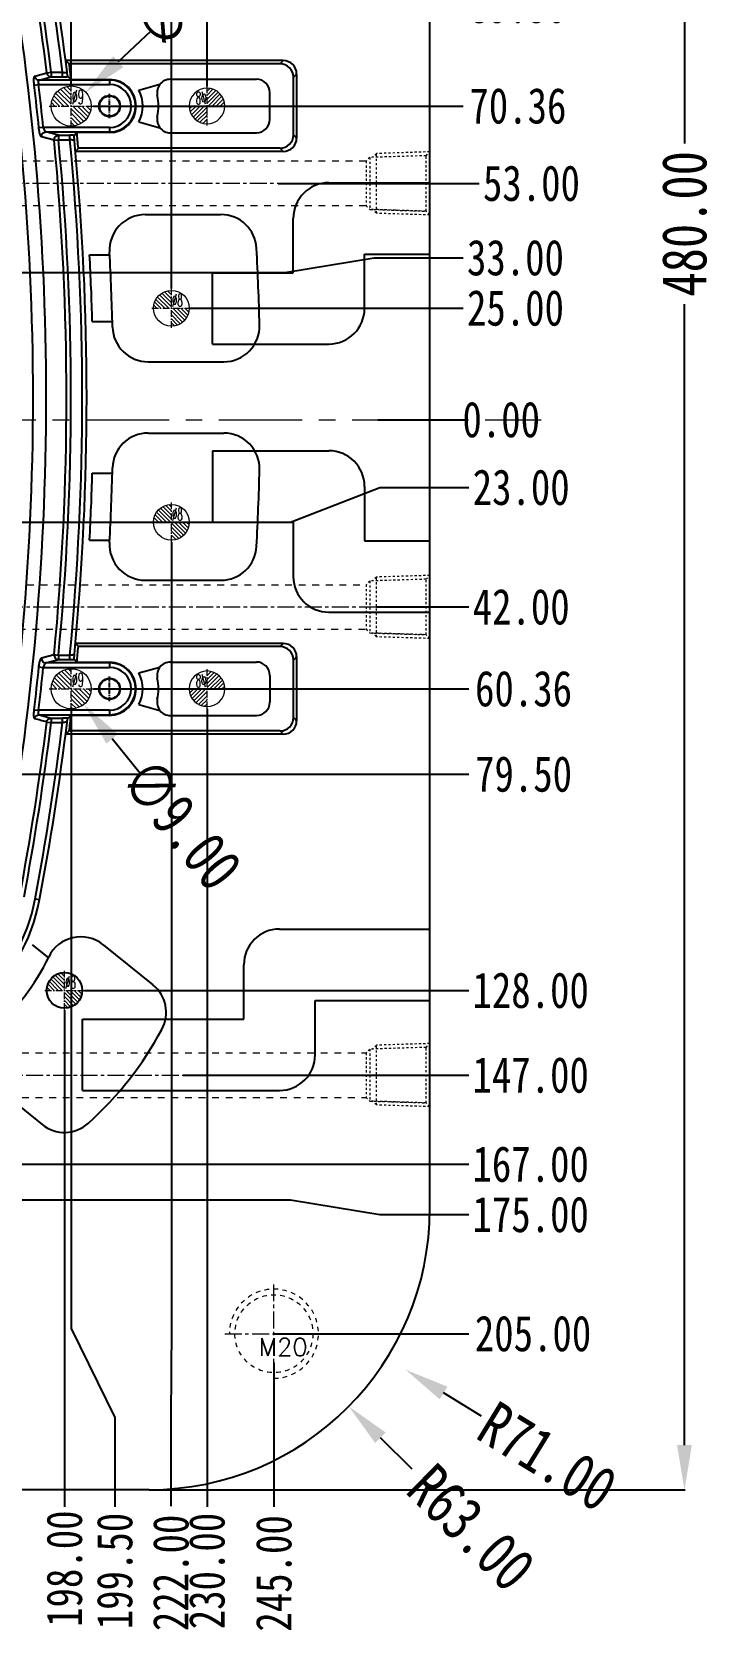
# Model space of a CAD drawing. Header units: millimetres. Extents: x 1147 to 12155, y -6137 to -4403.
# Drawn here: x 3067.4 to 3220.3, y -5539.2 to -5176.9 of the extents above; entities that cross this region are included whole.
import ezdxf
from ezdxf.enums import TextEntityAlignment as Align

# ---------------------------------------------------------------- set-up
doc = ezdxf.new("R2010")
doc.units = ezdxf.units.MM
doc.header["$LTSCALE"] = 16.335
doc.header["$PDMODE"] = 3
doc.header["$PDSIZE"] = 0.3125
doc.linetypes.add('CENTER', pattern=[0.6, 0.375, -0.075, 0.075, -0.075])
doc.linetypes.add('HIDDEN', pattern=[0.2, 0.1, -0.1])
doc.layers.get('0').update_dxf_attribs({"linetype": 'CONTINUOUS'})
doc.layers.get('Defpoints').update_dxf_attribs({"linetype": 'CONTINUOUS'})
for name, color, linetype, lineweight in [('center', 1, 'CENTER', 9), ('cool', 153, 'HIDDEN', 9), ('epin', 13, 'CONTINUOUS', 9), ('screw', 33, 'CONTINUOUS', 13)]:
    doc.layers.add(name, color=color, linetype=linetype, lineweight=lineweight)
doc.styles.get("Standard").update_dxf_attribs({"font": 'txt', "width": 0.8})
doc.styles.add('TXT', font='txt.shx', dxfattribs={"bigfont": 'gbcbig.shx'})
doc.styles.add('TXT05', font='txt.shx', dxfattribs={"width": 0.5, "bigfont": 'gbcbig.shx'})
doc.dimstyles.get("Standard").update_dxf_attribs({"dimtxt": 0.15625, "dimasz": 0.1875, "dimexe": 0.125, "dimexo": 0.0625, "dimtad": 0, "dimtih": 1, "dimtoh": 1, "dimdsep": 46, "dimtxsty": 'Standard', "dimcen": 0.09, "dimadec": 0, "dimazin": 0, "dimtp": 0.01, "dimtm": 0.01, "dimtfac": 1, "dimtofl": 0, "dimtmove": 0, "dimatfit": 3, "dimfxl": 0, "dimtolj": 1, "dimarcsym": 0})
doc.dimstyles.new('STANDARD$0', dxfattribs={"dimscale": 2, "dimtxt": 3, "dimasz": 3, "dimexe": 1.25, "dimexo": 0.625, "dimgap": 0.5, "dimtad": 0, "dimdsep": 46, "dimlunit": 6, "dimtxsty": 'Standard', "dimblk": 'CLOSEDBLANK', "dimcen": 0, "dimclrt": 2, "dimazin": 2, "dimtfac": 2, "dimtmove": 1, "dimatfit": 3, "dimfxl": 0, "dimtolj": 1, "dimtzin": 0, "dimarcsym": 0})

# ---------------------------------------------------------------- blocks, each defined once
blk = doc.blocks.new('cool_jt_f12')
at = {"layer": 'cool', "ltscale": 0.3}
for p, q in [((0, 7.0785), (0.856, 6.2225)), ((0, 7.0785), (12, 6.7035)), ((0.856, 6.2225), (0.856, -6.2225)), ((13.5, 5.827375), (0.856, 6.2225)), ((0.856, 6.2225), (13.5, 5.827375)), ((12, 6.7035), (12.856, 5.8475)), ((12, 6.7035), (12, -6.7035)), ((14.327375, 5), (13.5, 5.827375)), ((13.5, -5.827375), (13.5, 5.827375)), ((14.327375, -5), (14.327375, 5)), ((0.856, -6.2225), (0, -7.0785)), ((0, -7.0785), (12, -6.7035)), ((0.856, -6.2225), (13.5, -5.827375)), ((12, -6.7035), (12.856, -5.8475)), ((13.5, -5.827375), (14.327375, -5))]:
    blk.add_line(p, q, dxfattribs=at)
blk = doc.blocks.new('screw_m20_g')
at = {"layer": 'screw', "color": 1, "linetype": 'CENTER', "ltscale": 0.621977}
for p, q in [((0, -11), (0, 11)), ((-11, 0), (11, 0))]:
    blk.add_line(p, q, dxfattribs=at)
at = {"layer": 'screw', "linetype": 'HIDDEN', "ltscale": 0.621977}
blk.add_circle((0, 0), 8.75, dxfattribs=at)
at = {"layer": 'screw', "color": 92, "linetype": 'HIDDEN', "ltscale": 0.621977}
blk.add_arc((0, 0), 10, 270, 180, dxfattribs=at)
at = {"layer": 'screw', "color": 6, "style": 'TXT'}
blk.add_text('M20', height=4, dxfattribs=at).set_placement((-3.4, -5))
blk = doc.blocks.new('*D675')
at = {"color": 4, "lineweight": -2}
for p, q in [((3093.69, -5023.77), (3213.9, -5023.77)), ((3213.78, -5033.77), (3213.78, -5201.84)), ((3213.78, -5493.77), (3213.78, -5237.84)), ((3093.69, -5503.77), (3213.9, -5503.77))]:
    blk.add_line(p, q, dxfattribs=at)
at = {"color": 4}
for points in [[(3212.11, -5033.77), (3215.44, -5033.77), (3213.78, -5023.77)], [(3212.11, -5493.77), (3215.44, -5493.77), (3213.78, -5503.77)]]:
    blk.add_solid(points, dxfattribs=at)
at = {"layer": 'Defpoints', "color": 0}
for p in [(3093.63, -5023.77), (3093.63, -5503.77), (3213.78, -5503.77)]:
    blk.add_point(p, dxfattribs=at)
at = {"color": 6, "insert": (3213.78, -5219.84), "char_height": 10, "attachment_point": 5, "rotation": 90}
blk.add_mtext('\\A1;480.00', dxfattribs=at)
blk = doc.blocks.new('*D725')
at = {"color": 4, "lineweight": -2}
blk.add_line((3144.96, -5263.77), (3164.65, -5263.77), dxfattribs=at)
at = {"layer": 'Defpoints', "color": 0}
for p in [(2876.63, -5263.77), (3144.89, -5263.77), (3164.65, -5263.77)]:
    blk.add_point(p, dxfattribs=at)
at = {"color": 6, "insert": (3172.65, -5263.77), "char_height": 8, "attachment_point": 5}
blk.add_mtext('\\A1;0.00', dxfattribs=at)
blk = doc.blocks.new('*D726')
at = {"color": 4, "lineweight": -2}
for p, q in [((3125.39, -5286.77), (3145.39, -5278.96)), ((3145.39, -5278.96), (3165.39, -5278.96)), ((2956.99, -5286.77), (3125.39, -5286.77))]:
    blk.add_line(p, q, dxfattribs=at)
at = {"layer": 'Defpoints', "color": 0}
for p in [(2876.63, -5263.77), (3165.39, -5278.96), (2956.93, -5286.77)]:
    blk.add_point(p, dxfattribs=at)
at = {"color": 6, "insert": (3177.13, -5278.96), "char_height": 8, "attachment_point": 5}
blk.add_mtext('\\A1;23.00', dxfattribs=at)
blk = doc.blocks.new('*D727')
at = {"color": 4, "lineweight": -2}
blk.add_line((3144.69, -5305.77), (3165.39, -5305.77), dxfattribs=at)
at = {"layer": 'Defpoints', "color": 0}
for p in [(2876.63, -5263.77), (3144.63, -5305.77), (3165.39, -5305.77)]:
    blk.add_point(p, dxfattribs=at)
at = {"color": 6, "insert": (3177.13, -5305.77), "char_height": 8, "attachment_point": 5}
blk.add_mtext('\\A1;42.00', dxfattribs=at)
blk = doc.blocks.new('*D728')
at = {"color": 4, "lineweight": -2}
blk.add_line((3081.14, -5324.13), (3165.39, -5324.13), dxfattribs=at)
at = {"layer": 'Defpoints', "color": 0}
for p in [(2876.63, -5263.77), (3081.08, -5324.13), (3165.39, -5324.13)]:
    blk.add_point(p, dxfattribs=at)
at = {"color": 6, "insert": (3177.66, -5324.13), "char_height": 8, "attachment_point": 5}
blk.add_mtext('\\A1;60.36', dxfattribs=at)
blk = doc.blocks.new('*D729')
at = {"color": 4, "lineweight": -2}
blk.add_line((2956.99, -5343.27), (3165.39, -5343.27), dxfattribs=at)
at = {"layer": 'Defpoints', "color": 0}
for p in [(2876.63, -5263.77), (2956.93, -5343.27), (3165.39, -5343.27)]:
    blk.add_point(p, dxfattribs=at)
at = {"color": 6, "insert": (3177.66, -5343.27), "char_height": 8, "attachment_point": 5}
blk.add_mtext('\\A1;79.50', dxfattribs=at)
blk = doc.blocks.new('*D730')
at = {"color": 4, "lineweight": -2}
blk.add_line((3079.09, -5391.77), (3165.39, -5391.77), dxfattribs=at)
at = {"layer": 'Defpoints', "color": 0}
for p in [(2876.63, -5263.77), (3079.03, -5391.77), (3165.39, -5391.77)]:
    blk.add_point(p, dxfattribs=at)
at = {"color": 6, "insert": (3179.26, -5391.77), "char_height": 8, "attachment_point": 5}
blk.add_mtext('\\A1;128.00', dxfattribs=at)
blk = doc.blocks.new('*D731')
at = {"color": 4, "lineweight": -2}
blk.add_line((3101.27, -5410.77), (3165.39, -5410.77), dxfattribs=at)
at = {"layer": 'Defpoints', "color": 0}
for p in [(2876.63, -5263.77), (3101.21, -5410.77), (3165.39, -5410.77)]:
    blk.add_point(p, dxfattribs=at)
at = {"color": 6, "insert": (3179.26, -5410.77), "char_height": 8, "attachment_point": 5}
blk.add_mtext('\\A1;147.00', dxfattribs=at)
blk = doc.blocks.new('*D732')
at = {"color": 4, "lineweight": -2}
blk.add_line((2882.26, -5430.77), (3165.39, -5430.77), dxfattribs=at)
at = {"layer": 'Defpoints', "color": 0}
for p in [(2876.63, -5263.77), (2882.19, -5430.77), (3165.39, -5430.77)]:
    blk.add_point(p, dxfattribs=at)
at = {"color": 6, "insert": (3179.26, -5430.77), "char_height": 8, "attachment_point": 5}
blk.add_mtext('\\A1;167.00', dxfattribs=at)
blk = doc.blocks.new('*D733')
at = {"color": 4, "lineweight": -2}
for p, q in [((3032.19, -5438.77), (3125.39, -5438.77)), ((3125.39, -5438.77), (3145.39, -5442.06)), ((3145.39, -5442.06), (3165.39, -5442.06))]:
    blk.add_line(p, q, dxfattribs=at)
at = {"layer": 'Defpoints', "color": 0}
for p in [(2876.63, -5263.77), (3032.13, -5438.77), (3165.39, -5442.06)]:
    blk.add_point(p, dxfattribs=at)
at = {"color": 6, "insert": (3179.26, -5442.06), "char_height": 8, "attachment_point": 5}
blk.add_mtext('\\A1;175.00', dxfattribs=at)
blk = doc.blocks.new('*D734')
at = {"color": 4, "lineweight": -2}
blk.add_line((3121.69, -5468.77), (3165.39, -5468.77), dxfattribs=at)
at = {"layer": 'Defpoints', "color": 0}
for p in [(2876.63, -5263.77), (3121.63, -5468.77), (3165.39, -5468.77)]:
    blk.add_point(p, dxfattribs=at)
at = {"color": 6, "insert": (3179.79, -5468.77), "char_height": 8, "attachment_point": 5}
blk.add_mtext('\\A1;205.00', dxfattribs=at)
blk = doc.blocks.new('*D735')
at = {"color": 4, "lineweight": -2}
for p, q in [((3102.59, -5238.77), (3124.12, -5238.77)), ((3124.12, -5238.77), (3144.12, -5238.74)), ((3144.12, -5238.74), (3164.12, -5238.74))]:
    blk.add_line(p, q, dxfattribs=at)
at = {"layer": 'Defpoints', "color": 0}
for p in [(3102.53, -5238.77), (3164.12, -5238.74), (2876.63, -5263.77)]:
    blk.add_point(p, dxfattribs=at)
at = {"color": 6, "insert": (3175.85, -5238.74), "char_height": 8, "attachment_point": 5}
blk.add_mtext('\\A1;25.00', dxfattribs=at)
blk = doc.blocks.new('*D736')
at = {"color": 4, "lineweight": -2}
for p, q in [((3124.12, -5230.77), (3144.12, -5227.46)), ((3144.12, -5227.46), (3164.12, -5227.46)), ((2956.99, -5230.77), (3124.12, -5230.77))]:
    blk.add_line(p, q, dxfattribs=at)
at = {"layer": 'Defpoints', "color": 0}
for p in [(3164.12, -5227.46), (2956.93, -5230.77), (2876.63, -5263.77)]:
    blk.add_point(p, dxfattribs=at)
at = {"color": 6, "insert": (3175.85, -5227.46), "char_height": 8, "attachment_point": 5}
blk.add_mtext('\\A1;33.00', dxfattribs=at)
blk = doc.blocks.new('*D737')
at = {"color": 4, "lineweight": -2}
blk.add_line((3081.14, -5193.41), (3164.12, -5193.41), dxfattribs=at)
at = {"layer": 'Defpoints', "color": 0}
for p in [(3081.08, -5193.41), (3164.12, -5193.41), (2876.63, -5263.77)]:
    blk.add_point(p, dxfattribs=at)
at = {"color": 6, "insert": (3176.39, -5193.41), "char_height": 8, "attachment_point": 5}
blk.add_mtext('\\A1;70.36', dxfattribs=at)
blk = doc.blocks.new('*D738')
at = {"color": 4, "lineweight": -2}
blk.add_line((3122.57, -5210.77), (3167.71, -5210.77), dxfattribs=at)
at = {"layer": 'Defpoints', "color": 0}
for p in [(3122.51, -5210.77), (3167.71, -5210.77), (2876.63, -5263.77)]:
    blk.add_point(p, dxfattribs=at)
at = {"color": 6, "insert": (3179.44, -5210.77), "char_height": 8, "attachment_point": 5}
blk.add_mtext('\\A1;53.00', dxfattribs=at)
blk = doc.blocks.new('*D739')
at = {"color": 4, "lineweight": -2}
for p, q in [((3124.12, -5174.27), (3144.12, -5170.84)), ((3144.12, -5170.84), (3164.12, -5170.84)), ((2956.99, -5174.27), (3124.12, -5174.27))]:
    blk.add_line(p, q, dxfattribs=at)
at = {"layer": 'Defpoints', "color": 0}
for p in [(3164.12, -5170.84), (2956.93, -5174.27), (2876.63, -5263.77)]:
    blk.add_point(p, dxfattribs=at)
at = {"color": 6, "insert": (3176.39, -5170.84), "char_height": 8, "attachment_point": 5}
blk.add_mtext('\\A1;89.50', dxfattribs=at)
blk = doc.blocks.new('*D740')
at = {"color": 4, "lineweight": -2}
blk.add_line((3089.1, -5158.77), (3164.12, -5158.77), dxfattribs=at)
at = {"layer": 'Defpoints', "color": 0}
for p in [(3089.03, -5158.77), (3164.12, -5158.77), (2876.63, -5263.77)]:
    blk.add_point(p, dxfattribs=at)
at = {"color": 6, "insert": (3177.45, -5158.77), "char_height": 8, "attachment_point": 5}
blk.add_mtext('\\A1;105.00', dxfattribs=at)
blk = doc.blocks.new('*D741')
at = {"color": 4, "lineweight": -2}
blk.add_line((3078.89, -5123.77), (3164.12, -5123.77), dxfattribs=at)
at = {"layer": 'Defpoints', "color": 0}
for p in [(3078.83, -5123.77), (3164.12, -5123.77), (2876.63, -5263.77)]:
    blk.add_point(p, dxfattribs=at)
at = {"color": 6, "insert": (3177.45, -5123.77), "char_height": 8, "attachment_point": 5}
blk.add_mtext('\\A1;140.00', dxfattribs=at)
blk = doc.blocks.new('*D742')
at = {"color": 4, "lineweight": -2}
blk.add_line((3096.7, -5102.77), (3164.12, -5102.77), dxfattribs=at)
at = {"layer": 'Defpoints', "color": 0}
for p in [(3096.64, -5102.77), (3164.12, -5102.77), (2876.63, -5263.77)]:
    blk.add_point(p, dxfattribs=at)
at = {"color": 6, "insert": (3176.92, -5102.77), "char_height": 8, "attachment_point": 5}
blk.add_mtext('\\A1;161.00', dxfattribs=at)
blk = doc.blocks.new('*D743')
at = {"color": 4, "lineweight": -2}
blk.add_line((2891.09, -5078.77), (3164.12, -5078.77), dxfattribs=at)
at = {"layer": 'Defpoints', "color": 0}
for p in [(2891.03, -5078.77), (3164.12, -5078.77), (2876.63, -5263.77)]:
    blk.add_point(p, dxfattribs=at)
at = {"color": 6, "insert": (3177.99, -5078.77), "char_height": 8, "attachment_point": 5}
blk.add_mtext('\\A1;185.00', dxfattribs=at)
blk = doc.blocks.new('*D744')
at = {"color": 4, "lineweight": -2}
for p, q in [((2953.09, -5083.77), (3124.12, -5083.77)), ((3124.12, -5083.77), (3144.12, -5090.06)), ((3144.12, -5090.06), (3164.12, -5090.06))]:
    blk.add_line(p, q, dxfattribs=at)
at = {"layer": 'Defpoints', "color": 0}
for p in [(2953.03, -5083.77), (3164.12, -5090.06), (2876.63, -5263.77)]:
    blk.add_point(p, dxfattribs=at)
at = {"color": 6, "insert": (3177.45, -5090.06), "char_height": 8, "attachment_point": 5}
blk.add_mtext('\\A1;180.00', dxfattribs=at)
blk = doc.blocks.new('*D745')
at = {"color": 4, "lineweight": -2}
blk.add_line((3132.69, -5058.77), (3164.12, -5058.77), dxfattribs=at)
at = {"layer": 'Defpoints', "color": 0}
for p in [(3132.63, -5058.77), (3164.12, -5058.77), (2876.63, -5263.77)]:
    blk.add_point(p, dxfattribs=at)
at = {"color": 6, "insert": (3178.52, -5058.77), "char_height": 8, "attachment_point": 5}
blk.add_mtext('\\A1;205.00', dxfattribs=at)
blk = doc.blocks.new('*D751')
at = {"color": 4, "lineweight": -2}
blk.add_line((3074.63, -5396.23), (3074.63, -5507.6), dxfattribs=at)
at = {"layer": 'Defpoints', "color": 0}
for p in [(2876.63, -5263.77), (3074.63, -5396.17), (3074.63, -5507.6)]:
    blk.add_point(p, dxfattribs=at)
at = {"color": 6, "insert": (3074.63, -5521.47), "char_height": 8, "attachment_point": 5, "rotation": 90}
blk.add_mtext('\\A1;198.00', dxfattribs=at)
blk = doc.blocks.new('*D752')
at = {"color": 4, "lineweight": -2}
for p, q in [((3076.13, -5328.21), (3076.13, -5467.6)), ((3076.13, -5467.6), (3085.92, -5487.6)), ((3085.92, -5487.6), (3085.92, -5507.6))]:
    blk.add_line(p, q, dxfattribs=at)
at = {"layer": 'Defpoints', "color": 0}
for p in [(2876.63, -5263.77), (3076.13, -5328.15), (3085.92, -5507.6)]:
    blk.add_point(p, dxfattribs=at)
at = {"color": 6, "insert": (3085.92, -5522), "char_height": 8, "attachment_point": 5, "rotation": 90}
blk.add_mtext('\\A1;199.50', dxfattribs=at)
blk = doc.blocks.new('*D753')
at = {"color": 4, "lineweight": -2}
blk.add_line((3106.63, -5328.59), (3106.63, -5507.6), dxfattribs=at)
at = {"layer": 'Defpoints', "color": 0}
for p in [(2876.63, -5263.77), (3106.63, -5328.53), (3106.63, -5507.6)]:
    blk.add_point(p, dxfattribs=at)
at = {"color": 6, "insert": (3106.63, -5522), "char_height": 8, "attachment_point": 5, "rotation": 90}
blk.add_mtext('\\A1;230.00', dxfattribs=at)
blk = doc.blocks.new('*D754')
at = {"color": 4, "lineweight": -2}
blk.add_line((3121.63, -5475.26), (3121.63, -5507.6), dxfattribs=at)
at = {"layer": 'Defpoints', "color": 0}
for p in [(2876.63, -5263.77), (3121.63, -5475.2), (3121.63, -5507.6)]:
    blk.add_point(p, dxfattribs=at)
at = {"color": 6, "insert": (3121.63, -5522.54), "char_height": 8, "attachment_point": 5, "rotation": 90}
blk.add_mtext('\\A1;245.00', dxfattribs=at)
blk = doc.blocks.new('*D760')
at = {"color": 4, "lineweight": -2}
blk.add_line((3074.43, -5119.31), (3074.43, -5020.27), dxfattribs=at)
at = {"layer": 'Defpoints', "color": 0}
for p in [(3074.43, -5020.27), (3074.43, -5119.37), (2876.63, -5263.77)]:
    blk.add_point(p, dxfattribs=at)
at = {"color": 6, "insert": (3074.43, -5005.87), "char_height": 8, "attachment_point": 5, "rotation": 90}
blk.add_mtext('\\A1;197.80', dxfattribs=at)
blk = doc.blocks.new('*D761')
at = {"color": 4, "lineweight": -2}
for p, q in [((3085.72, -5040.27), (3085.72, -5020.27)), ((3076.13, -5060.27), (3085.72, -5040.27)), ((3076.13, -5188.4), (3076.13, -5060.27))]:
    blk.add_line(p, q, dxfattribs=at)
at = {"layer": 'Defpoints', "color": 0}
for p in [(3085.72, -5020.27), (3076.13, -5188.46), (2876.63, -5263.77)]:
    blk.add_point(p, dxfattribs=at)
at = {"color": 6, "insert": (3085.72, -5005.87), "char_height": 8, "attachment_point": 5, "rotation": 90}
blk.add_mtext('\\A1;199.50', dxfattribs=at)
blk = doc.blocks.new('*D762')
at = {"color": 4, "lineweight": -2}
for p, q in [((3097.94, -5040.27), (3097.94, -5020.27)), ((3084.63, -5060.27), (3097.94, -5040.27)), ((3084.63, -5154.31), (3084.63, -5060.27))]:
    blk.add_line(p, q, dxfattribs=at)
at = {"layer": 'Defpoints', "color": 0}
for p in [(3097.94, -5020.27), (3084.63, -5154.37), (2876.63, -5263.77)]:
    blk.add_point(p, dxfattribs=at)
at = {"color": 6, "insert": (3097.94, -5005.87), "char_height": 8, "attachment_point": 5, "rotation": 90}
blk.add_mtext('\\A1;208.00', dxfattribs=at)
blk = doc.blocks.new('*D763')
at = {"color": 4, "lineweight": -2}
for p, q in [((3108.39, -5040.27), (3108.39, -5020.27)), ((3098.63, -5060.27), (3108.39, -5040.27)), ((3098.63, -5234.31), (3098.63, -5060.27))]:
    blk.add_line(p, q, dxfattribs=at)
at = {"layer": 'Defpoints', "color": 0}
for p in [(3108.39, -5020.27), (3098.63, -5234.37), (2876.63, -5263.77)]:
    blk.add_point(p, dxfattribs=at)
at = {"color": 6, "insert": (3108.39, -5005.33), "char_height": 8, "attachment_point": 5, "rotation": 90}
blk.add_mtext('\\A1;222.00', dxfattribs=at)
blk = doc.blocks.new('*D764')
at = {"color": 4, "lineweight": -2}
for p, q in [((3119.57, -5040.27), (3119.57, -5020.27)), ((3106.63, -5060.27), (3119.57, -5040.27)), ((3106.63, -5188.95), (3106.63, -5060.27))]:
    blk.add_line(p, q, dxfattribs=at)
at = {"layer": 'Defpoints', "color": 0}
for p in [(3119.57, -5020.27), (3106.63, -5189.01), (2876.63, -5263.77)]:
    blk.add_point(p, dxfattribs=at)
at = {"color": 6, "insert": (3119.57, -5005.87), "char_height": 8, "attachment_point": 5, "rotation": 90}
blk.add_mtext('\\A1;230.00', dxfattribs=at)
blk = doc.blocks.new('*D765')
at = {"color": 4, "lineweight": -2}
for p, q in [((3130.86, -5040.27), (3130.86, -5020.27)), ((3121.63, -5045.4), (3130.86, -5040.27)), ((3121.63, -5065.34), (3121.63, -5045.4))]:
    blk.add_line(p, q, dxfattribs=at)
at = {"layer": 'Defpoints', "color": 0}
for p in [(3130.86, -5020.27), (3121.63, -5065.4), (2876.63, -5263.77)]:
    blk.add_point(p, dxfattribs=at)
at = {"color": 6, "insert": (3130.86, -5005.33), "char_height": 8, "attachment_point": 5, "rotation": 90}
blk.add_mtext('\\A1;245.00', dxfattribs=at)
blk = doc.blocks.new('*D766')
at = {"color": 4, "lineweight": -2}
for p, q in [((3098.63, -5291.23), (3098.63, -5467.48)), ((3098.63, -5467.48), (3098.53, -5487.48)), ((3098.53, -5487.48), (3098.53, -5507.48))]:
    blk.add_line(p, q, dxfattribs=at)
at = {"layer": 'Defpoints', "color": 0}
for p in [(2876.63, -5263.77), (3098.63, -5291.17), (3098.53, -5507.48)]:
    blk.add_point(p, dxfattribs=at)
at = {"color": 6, "insert": (3098.53, -5522.42), "char_height": 8, "attachment_point": 5, "rotation": 90}
blk.add_mtext('\\A1;222.00', dxfattribs=at)
blk = doc.blocks.new('*D812')
at = {"color": 4, "lineweight": -2}
blk.add_line((3091.64, -5343.09), (3085.31, -5335.35), dxfattribs=at)
at = {"color": 4}
blk.add_solid([(3086.6, -5334.3), (3084.02, -5336.41), (3078.98, -5327.61)], dxfattribs=at)
at = {"layer": 'Defpoints', "color": 0}
for p in [(3073.28, -5320.65), (3078.98, -5327.61)]:
    blk.add_point(p, dxfattribs=at)
at = {"color": 6, "insert": (3100.93, -5354.45), "char_height": 10, "attachment_point": 5, "rotation": 309.283}
blk.add_mtext('\\A1;∅9.00', dxfattribs=at)
blk = doc.blocks.new('*D813')
at = {"color": 4, "lineweight": -2}
blk.add_line((3093.98, -5176.63), (3086.69, -5183.48), dxfattribs=at)
at = {"color": 4}
blk.add_solid([(3085.55, -5182.27), (3087.83, -5184.69), (3079.41, -5190.33)], dxfattribs=at)
at = {"layer": 'Defpoints', "color": 0}
for p in [(3079.41, -5190.33), (3072.85, -5196.5)]:
    blk.add_point(p, dxfattribs=at)
at = {"color": 6, "insert": (3104.66, -5166.58), "char_height": 10, "attachment_point": 5, "rotation": 43.2409}
blk.add_mtext('\\A1;∅9.00', dxfattribs=at)
blk = doc.blocks.new('*D815')
at = {"color": 4, "lineweight": -2}
blk.add_line((3152.64, -5499.14), (3145.53, -5492.11), dxfattribs=at)
at = {"color": 4}
blk.add_solid([(3146.7, -5490.92), (3144.36, -5493.29), (3138.42, -5485.07)], dxfattribs=at)
at = {"layer": 'Defpoints', "color": 0}
for p in [(3093.63, -5440.77), (3138.42, -5485.07)]:
    blk.add_point(p, dxfattribs=at)
at = {"color": 6, "insert": (3165.91, -5512.26), "char_height": 10, "attachment_point": 5, "rotation": 315.3146}
blk.add_mtext('\\A1;R63.00', dxfattribs=at)
blk = doc.blocks.new('*D816')
at = {"color": 4, "lineweight": -2}
blk.add_line((3168.24, -5487.29), (3159.71, -5482.07), dxfattribs=at)
at = {"color": 4}
blk.add_solid([(3160.58, -5480.65), (3158.84, -5483.49), (3151.18, -5476.85)], dxfattribs=at)
at = {"layer": 'Defpoints', "color": 0}
for p in [(3090.63, -5439.77), (3151.18, -5476.85)]:
    blk.add_point(p, dxfattribs=at)
at = {"color": 6, "insert": (3183.02, -5496.34), "char_height": 10, "attachment_point": 5, "rotation": 328.5204}
blk.add_mtext('\\A1;R71.00', dxfattribs=at)
blk = doc.blocks.new('epin_ejp_8')
at = {"layer": 'epin'}
h = blk.add_hatch(dxfattribs=at)
h.set_pattern_fill('_ANSI31', color=123, scale=0.2, angle=90, style=0)
h.set_pattern_definition([(135, (-2152.64246, 412.4307), (-0.4490128, -0.4490128), [])])
h.paths.add_polyline_path([(0, 4, 0.414214), (-4, 0), (0, 0)])
h.paths.add_polyline_path([(4, 0), (0, 0), (0, -4, 0.414214)])
at = {"layer": 'epin', "color": 1, "linetype": 'CENTER', "ltscale": 0.248791}
for p, q in [((0, -4.4), (0, 4.4)), ((-4.4, 0), (4.4, 0))]:
    blk.add_line(p, q, dxfattribs=at)
at = {"layer": 'epin'}
blk.add_circle((0, 0), 4, dxfattribs=at)
at = {"layer": 'epin', "color": 6, "style": 'TXT05', "width": 0.5}
blk.add_text('%%c8', height=2.8, dxfattribs=at).set_placement((1.33, 1.8), align=Align.MIDDLE)
blk = doc.blocks.new('epin_ejp_9')
at = {"layer": 'epin'}
h = blk.add_hatch(dxfattribs=at)
h.set_pattern_fill('_ANSI31', color=123, scale=0.225, angle=90, style=0)
h.set_pattern_definition([(135, (921.2436, 58.3575), (-0.5051394, -0.5051394), [])])
h.paths.add_polyline_path([(0, 4.5, 0.41421356), (-4.5, 0), (0, 0)])
h.paths.add_polyline_path([(4.5, 0), (0, 0), (0, -4.5, 0.41421356)])
at = {"layer": 'epin', "color": 1, "linetype": 'CENTER', "ltscale": 0.27989}
for p, q in [((0, -4.95), (0, 4.95)), ((-4.95, 0), (4.95, 0))]:
    blk.add_line(p, q, dxfattribs=at)
at = {"layer": 'epin'}
blk.add_circle((0, 0), 4.5, dxfattribs=at)
at = {"layer": 'epin', "color": 6, "style": 'TXT05', "width": 0.5}
blk.add_text('%%c9', height=3.15, dxfattribs=at).set_placement((1.4925, 2.025), align=Align.MIDDLE)
blk = doc.blocks.new('115')
at = {"layer": 'epin'}
for name, p in [('epin_ejp_9', (199.499, 70.358)), ('epin_ejp_8', (222, 25)), ('epin_ejp_8', (222, -23)), ('epin_ejp_9', (199.499, -60.358)), ('epin_ejp_8', (198, -128))]:
    blk.add_blockref(name, p, dxfattribs=at)
at = {"layer": 'epin', "xscale": -1}
for p in [(230, 70.358), (230, -60.358)]:
    blk.add_blockref('epin_ejp_8', p, dxfattribs=at)

msp = doc.modelspace()

# ---------------------------------------------------------------- linework, layer by layer
at = {"linetype": 'Continuous', "ltscale": 11.057049}
for p, q in [((3156.631, -5440.772), (3156.631, -5086.772)), ((3093.631, -5503.772), (2930.25, -5503.772))]:
    msp.add_line(p, q, dxfattribs=at)
at = {"color": 7, "linetype": 'Continuous'}
for p, q in [((3123.735, -5183.241), (3074.884, -5183.241)), ((3074.884, -5183.241), (3075.694, -5183.957)), ((3123.019, -5183.957), (3075.694, -5183.957)), ((3123.735, -5183.241), (3123.019, -5183.957)), ((3067.967, -5186.709), (3070.654, -5185.967)), ((3068.947, -5187.595), (3071.634, -5186.851)), ((3084.769, -5187.595), (3068.947, -5187.595)), ((3070.654, -5185.967), (3071.633, -5185.847)), ((3071.633, -5185.847), (3074.193, -5185.847)), ((3071.633, -5185.847), (3071.634, -5186.851)), ((3071.634, -5186.851), (3074.194, -5186.851)), ((3074.194, -5186.851), (3074.194, -5185.847)), ((3075.409, -5186.83), (3076.12, -5187.461)), ((3076.12, -5187.461), (3084.769, -5187.461)), ((3084.769, -5187.461), (3084.769, -5188.599)), ((3126.731, -5186.237), (3126.015, -5186.953)), ((3126.015, -5199.876), (3126.015, -5186.953)), ((3126.731, -5186.237), (3126.731, -5200.591)), ((3067.834, -5188.714), (3068.814, -5188.599)), ((3068.814, -5188.599), (3084.769, -5188.599)), ((3069.872, -5198.229), (3068.89, -5198.329)), ((3084.769, -5198.229), (3069.872, -5198.229)), ((3070.445, -5199.233), (3084.769, -5199.233)), ((3073.287, -5199.977), (3070.445, -5199.233)), ((3084.769, -5198.229), (3084.769, -5199.367)), ((3072.305, -5201.076), (3069.463, -5200.334)), ((3072.305, -5201.076), (3073.287, -5200.981)), ((3073.287, -5199.977), (3075.841, -5199.977)), ((3073.287, -5199.977), (3073.287, -5200.981)), ((3073.287, -5200.981), (3075.846, -5200.981)), ((3075.841, -5200.981), (3075.841, -5199.977)), ((3077.412, -5199.367), (3076.846, -5199.991)), ((3084.769, -5199.367), (3077.412, -5199.367)), ((3126.015, -5199.876), (3126.731, -5200.591)), ((3077.747, -5202.871), (3077.094, -5203.587)), ((3123.735, -5203.587), (3077.094, -5203.587)), ((3123.019, -5202.871), (3077.747, -5202.871)), ((3123.019, -5202.871), (3123.735, -5203.587)), ((3123.735, -5313.956), (3077.094, -5313.956)), ((3077.094, -5313.956), (3077.747, -5314.672)), ((3123.019, -5314.672), (3077.747, -5314.672)), ((3123.735, -5313.956), (3123.019, -5314.672)), ((3069.463, -5317.209), (3072.305, -5316.467)), ((3070.445, -5318.31), (3073.287, -5317.566)), ((3084.769, -5318.31), (3070.445, -5318.31)), ((3072.305, -5316.467), (3073.287, -5316.562)), ((3073.287, -5316.562), (3075.835, -5316.562)), ((3073.287, -5316.562), (3073.287, -5317.566)), ((3073.287, -5317.566), (3075.841, -5317.566)), ((3075.841, -5317.566), (3075.841, -5316.562)), ((3076.846, -5317.552), (3077.412, -5318.176)), ((3077.412, -5318.176), (3084.769, -5318.176)), ((3084.769, -5318.176), (3084.769, -5319.314)), ((3126.731, -5316.952), (3126.015, -5317.668)), ((3126.015, -5330.591), (3126.015, -5317.668)), ((3126.731, -5316.952), (3126.731, -5331.306)), ((3068.89, -5319.214), (3069.872, -5319.314)), ((3069.872, -5319.314), (3084.769, -5319.314)), ((3067.834, -5328.829), (3068.814, -5328.944)), ((3084.769, -5328.944), (3068.814, -5328.944)), ((3084.769, -5328.944), (3084.769, -5330.082)), ((3068.947, -5329.948), (3084.769, -5329.948)), ((3068.947, -5329.948), (3071.634, -5330.692)), ((3070.654, -5331.576), (3071.633, -5331.696)), ((3071.634, -5330.692), (3071.633, -5331.696)), ((3071.633, -5331.696), (3074.195, -5331.696)), ((3071.634, -5330.692), (3074.194, -5330.692)), ((3074.194, -5331.696), (3074.194, -5330.692)), ((3076.12, -5330.082), (3075.409, -5330.713)), ((3084.769, -5330.082), (3076.12, -5330.082)), ((3126.015, -5330.591), (3126.731, -5331.306)), ((3075.694, -5333.586), (3074.884, -5334.302)), ((3123.735, -5334.302), (3074.884, -5334.302)), ((3123.019, -5333.586), (3075.694, -5333.586)), ((3123.019, -5333.586), (3123.735, -5334.302)), ((3068.053, -5371.23), (3069.039, -5371.417))]:
    msp.add_line(p, q, dxfattribs=at)
for p, q in [((3098.396, -5187.414), (3117.722, -5187.414)), ((3091.322, -5189.863), (3096.057, -5188.535)), ((3120.722, -5196.414), (3120.722, -5190.414)), ((3091.322, -5196.965), (3096.057, -5198.293)), ((3098.396, -5199.414), (3117.722, -5199.414)), ((3133.987, -5210.607), (3156.631, -5210.607)), ((3092.735, -5217.772), (3109.759, -5217.772)), ((3125.987, -5230.803), (3125.987, -5218.607)), ((3080.271, -5226.772), (3084.777, -5226.772)), ((3141.987, -5238.803), (3141.987, -5226.607)), ((3141.987, -5226.607), (3156.631, -5226.607)), ((3107.869, -5230.803), (3125.987, -5230.803)), ((3107.869, -5246.803), (3107.869, -5230.803)), ((3080.877, -5241.772), (3085.379, -5241.772)), ((3107.869, -5246.803), (3133.987, -5246.803)), ((3093.409, -5250.772), (3110.414, -5250.772)), ((3093.409, -5266.772), (3110.414, -5266.772)), ((3107.869, -5270.74), (3133.987, -5270.74)), ((3107.869, -5270.74), (3107.869, -5286.74)), ((3080.877, -5275.772), (3085.379, -5275.772)), ((3141.987, -5278.74), (3141.987, -5290.937)), ((3107.869, -5286.74), (3125.987, -5286.74)), ((3125.987, -5286.74), (3125.987, -5298.937)), ((3080.271, -5290.772), (3084.777, -5290.772)), ((3141.987, -5290.937), (3156.631, -5290.937)), ((3092.735, -5299.772), (3109.759, -5299.772)), ((3133.987, -5306.937), (3156.631, -5306.937)), ((3098.396, -5318.129), (3117.722, -5318.129)), ((3091.322, -5320.578), (3096.057, -5319.25)), ((3120.722, -5321.129), (3120.722, -5327.129)), ((3091.322, -5327.68), (3096.057, -5329.008)), ((3098.396, -5330.129), (3117.722, -5330.129)), ((3122.891, -5378.01), (3156.631, -5378.01)), ((3067.406, -5381.537), (3071.015, -5384.445)), ((3083.322, -5381.52), (3094.463, -5390.498)), ((3114.891, -5398.206), (3114.891, -5386.01)), ((3130.891, -5406.206), (3130.891, -5394.01)), ((3130.891, -5394.01), (3156.631, -5394.01)), ((3078.656, -5398.206), (3114.891, -5398.206)), ((3078.656, -5414.206), (3078.656, -5398.206)), ((3058.548, -5412.927), (3069.622, -5421.851)), ((3078.656, -5414.206), (3122.891, -5414.206))]:
    msp.add_line(p, q)
at = {"color": 1, "linetype": 'CENTER', "ltscale": 0.155494}
for p, q in [((3084.769, -5196.164), (3084.769, -5190.664)), ((3082.019, -5193.414), (3087.519, -5193.414)), ((3084.769, -5326.879), (3084.769, -5321.379)), ((3082.019, -5324.129), (3087.519, -5324.129))]:
    msp.add_line(p, q, dxfattribs=at)
at = {"color": 7, "linetype": 'Continuous'}
for centre, radius in [((3084.769, -5193.414), 2.368), ((3084.769, -5193.414), 2.276), ((3084.769, -5324.129), 2.368), ((3084.769, -5324.129), 2.276), ((3074.631, -5391.772), 4)]:
    msp.add_circle(centre, radius, dxfattribs=at)
for centre, radius, start, end in [((2474.431, -5258.772), 593.158, 349.272711, 10.727289), ((2474.431, -5258.772), 596.119, 349.272711, 10.727289), ((2474.431, -5258.772), 600.652, 6.961913, 10.727289), ((2474.431, -5258.772), 601.639, 6.961913, 10.727289), ((2474.431, -5258.772), 604.18, 6.93249, 10.727289), ((2474.431, -5258.772), 605.185, 6.920119, 10.727289), ((2474.431, -5258.772), 605.9, 6.758966, 7.092828), ((3084.769, -5193.414), 5.953, 270, 90), ((3084.769, -5193.414), 5.819, 270, 90), ((2474.431, -5258.772), 597.524, 5.805659, 6.733165), ((2474.431, -5258.772), 598.511, 5.805659, 6.733165), ((3084.769, -5193.414), 4.815, 270, 90), ((3084.769, -5193.414), 7.453, 331.54598, 28.45402), ((3084.769, -5193.414), 10.953, 347.58365, 12.41635), ((2474.431, -5258.772), 600.652, 354.48793, 5.512069), ((2474.431, -5258.772), 601.639, 354.487931, 5.512069), ((3075.884, -5233.147), 33.17, 88.33832, 90.07421), ((2474.431, -5258.772), 604.18, 354.51114, 5.488765), ((2474.431, -5258.772), 605.185, 354.54014, 5.459792), ((2474.431, -5258.772), 605.9, 5.293616, 5.626552), ((2474.431, -5258.772), 606.685, 1.605704, 3.023509), ((2474.431, -5258.772), 611.185, 1.480713, 3.055078), ((2474.431, -5258.772), 644.185, 1.441137, 2.973366), ((2474.431, -5258.772), 611.185, 356.944922, 358.519287), ((2474.431, -5258.772), 644.185, 357.026634, 358.558863), ((2474.431, -5258.772), 606.685, 356.976491, 358.394296), ((2474.431, -5258.772), 605.9, 354.373448, 354.706384), ((3084.769, -5324.129), 5.953, 270, 90), ((3084.769, -5324.129), 5.819, 270, 90), ((2474.431, -5258.772), 597.524, 353.266835, 354.194341), ((2474.431, -5258.772), 598.511, 353.266835, 354.194341), ((3084.769, -5324.129), 4.815, 270, 90), ((3084.769, -5324.129), 7.453, 331.54598, 28.45402), ((3084.769, -5324.129), 10.953, 347.58365, 12.41635), ((2474.431, -5258.772), 600.652, 349.272711, 353.038087), ((2474.431, -5258.772), 601.639, 349.272711, 353.038087), ((2474.431, -5258.772), 604.18, 349.272711, 353.067528), ((2474.431, -5258.772), 605.185, 349.272711, 353.079799), ((2474.431, -5258.772), 605.9, 352.907172, 353.241034), ((3027.671, -5363.58), 41.1, 274.39543, 349.27271), ((3027.671, -5363.58), 42.105, 274.39543, 349.27271), ((3027.671, -5363.58), 48.105, 309.77857, 334.48276), ((3027.671, -5363.58), 78.105, 312.06837, 331.7823)]:
    msp.add_arc(centre, radius, start, end, dxfattribs=at)
for centre, radius, start, end in [((3098.396, -5190.414), 3, 90, 192.41635), ((3117.722, -5190.414), 3, 0, 90), ((3098.396, -5196.414), 3, 167.58365, 270), ((3117.722, -5196.414), 3, 270, 0), ((3133.987, -5218.607), 8, 90, 180), ((3092.735, -5225.772), 8, 90, 183.05508), ((3109.759, -5225.772), 8, 2.97337, 90), ((3133.987, -5238.803), 8, 270, 0), ((3110.414, -5242.772), 8, 270, 1.44114), ((3093.409, -5242.772), 8, 181.48071, 270), ((3093.409, -5274.772), 8, 90, 178.51929), ((3110.414, -5274.772), 8, 358.55886, 90), ((3133.987, -5278.74), 8, 0, 90), ((3092.735, -5291.772), 8, 176.94492, 270), ((3109.759, -5291.772), 8, 270, 357.02663), ((3133.987, -5298.937), 8, 180, 270), ((3098.396, -5321.129), 3, 90, 192.41635), ((3117.722, -5321.129), 3, 0, 90), ((3098.396, -5327.129), 3, 167.58365, 270), ((3117.722, -5327.129), 3, 270, 0), ((3078.302, -5387.749), 8, 51.13645, 154.48276), ((3122.891, -5386.01), 8, 90, 180), ((3089.444, -5396.727), 8, 331.7823, 51.13645), ((3122.891, -5406.206), 8, 270, 0), ((3074.642, -5415.622), 8, 231.13645, 312.06837)]:
    msp.add_arc(centre, radius, start, end)
at = {"linetype": 'Continuous', "ltscale": 11.057049}
msp.add_arc((3093.631, -5440.772), 63, 270, 0, dxfattribs=at)
at = {"color": 7, "linetype": 'Continuous'}
for centre, major_axis, start_param, end_param in [((3123.011, -5186.961), (2.127, 2.127), -0.7840286, 0.7840286), ((3123.727, -5186.245), (2.127, 2.127), -0.7840286, 0.7840286), ((3123.011, -5199.867), (-2.127, 2.127), 2.357564, 3.9256213), ((3123.727, -5200.583), (2.127, -2.127), -0.7840286, 0.7840286), ((3123.011, -5317.676), (2.127, 2.127), -0.7840286, 0.7840286), ((3123.727, -5316.96), (2.127, 2.127), -0.7840286, 0.7840286), ((3123.011, -5330.582), (-2.127, 2.127), 2.357564, 3.9256213), ((3123.727, -5331.298), (2.127, -2.127), -0.7840286, 0.7840286)]:
    msp.add_ellipse(centre, major_axis=major_axis, ratio=0.9972647, start_param=start_param, end_param=end_param, dxfattribs=at)
for points, knots in [([(3067.834, -5188.714), (3067.805, -5188.467), (3067.766, -5188.004), (3067.764, -5187.395), (3067.808, -5186.984), (3067.884, -5186.776), (3067.939, -5186.717), (3067.967, -5186.709)], [0, 0, 0, 0, 0.3638493, 0.6756113, 0.8920869, 0.9581484, 1, 1, 1, 1]), ([(3067.967, -5186.709), (3067.997, -5186.944), (3068.23, -5187.405), (3068.713, -5187.592), (3068.947, -5187.595)], [0, 0, 0, 0, 0.502838, 1, 1, 1, 1]), ([(3068.947, -5187.595), (3068.827, -5187.611), (3068.734, -5187.911), (3068.75, -5188.238), (3068.785, -5188.476), (3068.814, -5188.599)], [0, 0, 0, 0, 0.3411851, 0.6436543, 1, 1, 1, 1]), ([(3070.654, -5185.967), (3070.684, -5186.201), (3070.917, -5186.661), (3071.4, -5186.849), (3071.634, -5186.851)], [0, 0, 0, 0, 0.5028405, 1, 1, 1, 1]), ([(3074.194, -5185.847), (3074.327, -5185.863), (3074.52, -5185.882), (3074.768, -5185.898), (3074.919, -5185.904), (3075.053, -5185.9), (3075.126, -5185.899), (3075.218, -5185.877), (3075.207, -5185.857)], [0, 0, 0, 0, 0.3920078, 0.5685137, 0.7219981, 0.8456751, 0.9342502, 1, 1, 1, 1]), ([(3074.194, -5186.851), (3074.302, -5186.851), (3074.707, -5186.85), (3075.112, -5186.842), (3075.409, -5186.83)], [0, 0, 0, 0, 0.2664675, 1, 1, 1, 1]), ([(3075.409, -5186.83), (3075.4, -5186.822), (3075.389, -5186.785), (3075.368, -5186.72), (3075.346, -5186.622), (3075.31, -5186.447), (3075.263, -5186.188), (3075.226, -5185.971), (3075.207, -5185.856)], [0, 0, 0, 0, 0.0365659, 0.108308, 0.2104078, 0.3376741, 0.6474376, 1, 1, 1, 1]), ([(3069.463, -5200.334), (3069.432, -5200.326), (3069.366, -5200.268), (3069.246, -5200.065), (3069.112, -5199.658), (3068.98, -5199.048), (3068.916, -5198.581), (3068.89, -5198.329)], [0, 0, 0, 0, 0.0452776, 0.1156472, 0.3355212, 0.6430294, 1, 1, 1, 1]), ([(3069.463, -5200.334), (3069.451, -5200.191), (3069.487, -5199.908), (3069.699, -5199.55), (3070.029, -5199.3), (3070.304, -5199.235), (3070.445, -5199.233)], [0, 0, 0, 0, 0.2626112, 0.5028917, 0.7415973, 1, 1, 1, 1]), ([(3069.872, -5198.229), (3069.921, -5198.471), (3070.029, -5198.8), (3070.251, -5199.13), (3070.384, -5199.226), (3070.445, -5199.233)], [0, 0, 0, 0, 0.6175948, 0.8458006, 1, 1, 1, 1]), ([(3072.305, -5201.076), (3072.294, -5200.938), (3072.327, -5200.656), (3072.54, -5200.291), (3072.877, -5200.04), (3073.152, -5199.978), (3073.287, -5199.977)], [0, 0, 0, 0, 0.251595, 0.5028947, 0.7524681, 1, 1, 1, 1]), ([(3076.869, -5201.187), (3076.873, -5201.179), (3076.846, -5201.152), (3076.753, -5201.124), (3076.543, -5201.069), (3076.224, -5201.023), (3075.975, -5200.994), (3075.841, -5200.981)], [0, 0, 0, 0, 0.0242053, 0.0807329, 0.2957956, 0.6184983, 1, 1, 1, 1]), ([(3076.87, -5201.19), (3076.863, -5201.056), (3076.853, -5200.858), (3076.842, -5200.6), (3076.835, -5200.422), (3076.831, -5200.266), (3076.829, -5200.137), (3076.836, -5200.052), (3076.836, -5200.001), (3076.846, -5199.991)], [0, 0, 0, 0, 0.3345812, 0.4954724, 0.6455951, 0.7783859, 0.8869565, 0.9636045, 1, 1, 1, 1]), ([(3068.89, -5319.214), (3068.916, -5318.963), (3068.979, -5318.496), (3069.112, -5317.885), (3069.246, -5317.478), (3069.366, -5317.275), (3069.432, -5317.217), (3069.463, -5317.209)], [0, 0, 0, 0, 0.3567295, 0.6643156, 0.8842414, 0.9546715, 1, 1, 1, 1]), ([(3069.463, -5317.209), (3069.451, -5317.352), (3069.487, -5317.635), (3069.699, -5317.993), (3070.029, -5318.243), (3070.304, -5318.308), (3070.445, -5318.31)], [0, 0, 0, 0, 0.2626122, 0.5028933, 0.7415983, 1, 1, 1, 1]), ([(3070.445, -5318.31), (3070.384, -5318.318), (3070.251, -5318.413), (3070.029, -5318.743), (3069.921, -5319.072), (3069.872, -5319.314)], [0, 0, 0, 0, 0.1540257, 0.3820672, 1, 1, 1, 1]), ([(3072.305, -5316.467), (3072.294, -5316.605), (3072.327, -5316.887), (3072.54, -5317.252), (3072.877, -5317.503), (3073.152, -5317.565), (3073.287, -5317.566)], [0, 0, 0, 0, 0.251595, 0.5028947, 0.7524681, 1, 1, 1, 1]), ([(3075.841, -5316.562), (3075.975, -5316.549), (3076.224, -5316.52), (3076.543, -5316.474), (3076.754, -5316.419), (3076.846, -5316.391), (3076.873, -5316.364), (3076.869, -5316.356)], [0, 0, 0, 0, 0.3815449, 0.7042374, 0.9192755, 0.9757921, 1, 1, 1, 1]), ([(3075.841, -5317.566), (3075.928, -5317.566), (3076.263, -5317.565), (3076.598, -5317.56), (3076.846, -5317.552)], [0, 0, 0, 0, 0.260475, 1, 1, 1, 1]), ([(3076.846, -5317.552), (3076.836, -5317.542), (3076.836, -5317.491), (3076.829, -5317.406), (3076.831, -5317.277), (3076.835, -5317.121), (3076.842, -5316.944), (3076.853, -5316.686), (3076.863, -5316.488), (3076.87, -5316.354)], [0, 0, 0, 0, 0.0363961, 0.1130526, 0.2216612, 0.3545011, 0.5046378, 0.6654763, 1, 1, 1, 1]), ([(3067.967, -5330.834), (3067.939, -5330.826), (3067.884, -5330.767), (3067.808, -5330.559), (3067.764, -5330.149), (3067.766, -5329.539), (3067.805, -5329.076), (3067.834, -5328.829)], [0, 0, 0, 0, 0.0418563, 0.107943, 0.3243857, 0.6359981, 1, 1, 1, 1]), ([(3068.814, -5328.944), (3068.785, -5329.067), (3068.75, -5329.305), (3068.734, -5329.632), (3068.827, -5329.932), (3068.947, -5329.948)], [0, 0, 0, 0, 0.3561442, 0.6585907, 1, 1, 1, 1]), ([(3067.966, -5330.841), (3067.994, -5330.606), (3068.226, -5330.141), (3068.712, -5329.951), (3068.947, -5329.948)], [0, 0, 0, 0, 0.5025025, 1, 1, 1, 1]), ([(3070.654, -5331.576), (3070.206, -5331.452), (3069.312, -5331.199), (3068.414, -5330.965), (3067.966, -5330.841)], [0, 0, 0, 0, 0.5002495, 1, 1, 1, 1]), ([(3070.654, -5331.576), (3070.684, -5331.342), (3070.917, -5330.882), (3071.4, -5330.694), (3071.634, -5330.692)], [0, 0, 0, 0, 0.5028405, 1, 1, 1, 1]), ([(3075.409, -5330.713), (3075.317, -5330.709), (3074.913, -5330.696), (3074.507, -5330.692), (3074.194, -5330.692)], [0, 0, 0, 0, 0.2261999, 1, 1, 1, 1]), ([(3075.207, -5331.686), (3075.218, -5331.666), (3075.126, -5331.644), (3075.053, -5331.643), (3074.919, -5331.639), (3074.768, -5331.646), (3074.52, -5331.661), (3074.327, -5331.68), (3074.194, -5331.696)], [0, 0, 0, 0, 0.0657583, 0.1543402, 0.2780243, 0.4315131, 0.6080087, 1, 1, 1, 1]), ([(3075.207, -5331.688), (3075.226, -5331.573), (3075.263, -5331.355), (3075.31, -5331.097), (3075.346, -5330.921), (3075.368, -5330.823), (3075.389, -5330.758), (3075.4, -5330.721), (3075.409, -5330.713)], [0, 0, 0, 0, 0.3526655, 0.6625404, 0.7897352, 0.8917507, 0.9634393, 1, 1, 1, 1])]:
    msp.add_open_spline(points, degree=3, knots=knots, dxfattribs=at)
at = {"layer": 'center', "color": 1, "linetype": 'CENTER', "ltscale": 3.047689}
msp.add_line((2571.631, -5263.772), (3181.631, -5263.772), dxfattribs=at)
at = {"layer": 'cool', "ltscale": 0.932966}
for p, q in [((3142.303, -5205.772), (2709.631, -5205.772)), ((3142.303, -5215.772), (2709.631, -5215.772)), ((2709.631, -5300.772), (3142.303, -5300.772)), ((2698.631, -5310.772), (3142.303, -5310.772)), ((2610.958, -5405.772), (3142.303, -5405.772)), ((2610.958, -5415.772), (3142.303, -5415.772))]:
    msp.add_line(p, q, dxfattribs=at)
at = {"layer": 'cool', "color": 1, "linetype": 'CENTER', "ltscale": 0.621977}
for p, q in [((3156.631, -5210.772), (2703.631, -5210.772)), ((2695.744, -5305.772), (3156.631, -5305.772)), ((2596.631, -5410.772), (3156.631, -5410.772))]:
    msp.add_line(p, q, dxfattribs=at)

# ---------------------------------------------------------------- block references
msp.add_blockref('115', (2876.631, -5263.772))
at = {"layer": 'cool', "ltscale": 0.932966, "rotation": 180}
for p in [(3156.631, -5210.772), (3156.631, -5305.772), (3156.631, -5410.772)]:
    msp.add_blockref('cool_jt_f12', p, dxfattribs=at)
at = {"layer": 'screw'}
msp.add_blockref('screw_m20_g', (3121.631, -5468.772), dxfattribs=at)

# ---------------------------------------------------------------- dimensions: what is measured, and where the dimension line sits
for feature_location, offset, dtype, origin, picture, middle in [((3098.631, -5234.372), (9.758, 214.105), 1, (2876.631, -5263.772), '*D763', (3108.389, -5005.333)), ((3121.631, -5065.398), (9.23, 45.132), 1, (2876.631, -5263.772), '*D765', (3130.861, -5005.333)), ((3074.431, -5119.372), (0, 99.105), 1, (2876.631, -5263.772), '*D760', (3074.431, -5005.866)), ((3076.129, -5188.464), (9.588, 168.198), 1, (2876.631, -5263.772), '*D761', (3085.717, -5005.866)), ((3084.633, -5154.372), (13.31, 134.105), 1, (2876.631, -5263.772), '*D762', (3097.943, -5005.866)), ((3106.631, -5189.014), (12.944, 168.748), 1, (2876.631, -5263.772), '*D764', (3119.575, -5005.866)), ((3132.631, -5058.772), (31.491, 0), 0, (2876.631, -5263.772), '*D745', (3178.522, -5058.772)), ((2891.031, -5078.772), (273.091, 0), 0, (2876.631, -5263.772), '*D743', (3177.988, -5078.772)), ((2953.031, -5083.772), (211.091, -6.286), 0, (2876.631, -5263.772), '*D744', (3177.455, -5090.058)), ((3096.642, -5102.772), (67.48, 0), 0, (2876.631, -5263.772), '*D742', (3176.922, -5102.772)), ((3078.831, -5123.772), (85.291, 0), 0, (2876.631, -5263.772), '*D741', (3177.455, -5123.772)), ((3089.033, -5158.772), (75.088, 0), 0, (2876.631, -5263.772), '*D740', (3177.455, -5158.772)), ((2956.931, -5174.272), (207.191, 3.43), 0, (2876.631, -5263.772), '*D739', (3176.388, -5170.842)), ((3081.079, -5193.414), (83.042, 0), 0, (2876.631, -5263.772), '*D737', (3176.388, -5193.414)), ((3122.506, -5210.772), (45.204, 0), 0, (2876.631, -5263.772), '*D738', (3179.443, -5210.772)), ((2956.931, -5230.772), (207.191, 3.316), 0, (2876.631, -5263.772), '*D736', (3175.855, -5227.456)), ((3102.531, -5238.772), (61.591, 0.03), 0, (2876.631, -5263.772), '*D735', (3175.855, -5238.742)), ((3144.892992432, -5263.771513564), (19.758963156, 0), 0, (2876.630772643, -5263.771513564), '*D725', (3172.651955588, -5263.771513564)), ((2956.931, -5286.772), (208.463, 7.816), 0, (2876.631, -5263.772), '*D726', (3177.127, -5278.956)), ((3144.631, -5305.772), (20.763, 0), 0, (2876.631, -5263.772), '*D727', (3177.127, -5305.772)), ((3081.079, -5324.129), (84.314, 0), 0, (2876.631, -5263.772), '*D728', (3177.66, -5324.129)), ((2956.931, -5343.272), (208.463, 0), 0, (2876.631, -5263.772), '*D729', (3177.66, -5343.272)), ((3079.031, -5391.772), (86.363, 0), 0, (2876.631, -5263.772), '*D730', (3179.26, -5391.772)), ((3101.207, -5410.772), (64.187, 0), 0, (2876.631, -5263.772), '*D731', (3179.26, -5410.772)), ((2882.193, -5430.772), (283.2, 0), 0, (2876.631, -5263.772), '*D732', (3179.26, -5430.772)), ((3032.131, -5438.772), (133.263, -3.286), 0, (2876.631, -5263.772), '*D733', (3179.26, -5442.058)), ((3121.631, -5468.772), (43.763, 0), 0, (2876.631, -5263.772), '*D734', (3179.793, -5468.772)), ((3074.631, -5396.172), (0, -111.432), 1, (2876.631, -5263.772), '*D751', (3074.631, -5521.471)), ((3076.129, -5328.151), (9.787, -179.453), 1, (2876.631, -5263.772), '*D752', (3085.917, -5522.004)), ((3106.631, -5328.529), (0, -179.075), 1, (2876.631, -5263.772), '*D753', (3106.631, -5522.004)), ((3121.631, -5475.198), (0, -32.405), 1, (2876.631, -5263.772), '*D754', (3121.631, -5522.537)), ((3098.631, -5291.172), (-0.1, -216.311), 1, (2876.631, -5263.772), '*D766', (3098.531, -5522.416))]:
    dim = msp.add_ordinate_dim(feature_location=feature_location, offset=offset, dtype=dtype, origin=origin, dimstyle='Standard', override={"dimtxt": 8, "dimasz": 10, "dimgap": 0, "dimtih": 0, "dimtoh": 0, "dimzin": 0, "dimcen": 0, "dimclrd": 4, "dimclre": 4, "dimclrt": 6, "dimadec": 2, "dimtp": 0, "dimtm": 0, "dimtzin": 0})
    dim.commit()
    dim.dimension.update_dxf_attribs({"geometry": picture, "text_midpoint": middle})
dim = msp.add_linear_dim(base=(3213.778, -5503.772), p1=(3093.631, -5023.772), p2=(3093.631, -5503.772), angle=90, dimstyle='STANDARD$0', override={"dimscale": 1, "dimtxt": 10, "dimasz": 10, "dimexe": 0.125, "dimexo": 0.0625, "dimgap": 0, "dimzin": 0, "dimlunit": 2, "dimclrd": 4, "dimclre": 4, "dimclrt": 6, "dimazin": 0, "dimtfac": 1, "dimtofl": 0, "dimtmove": 0})
dim.commit()
dim.dimension.update_dxf_attribs({"geometry": '*D675', "text_midpoint": (3213.778, -5219.844), "dimtype": 160})
for p1, p2, picture, middle in [((3072.851, -5196.497), (3079.407, -5190.331), '*D813', (3104.661, -5166.582)), ((3073.28, -5320.646), (3078.978, -5327.612), '*D812', (3100.928, -5354.445))]:
    dim = msp.add_diameter_dim_2p(p1=p1, p2=p2, dimstyle='Standard', override={"dimtxt": 10, "dimasz": 10, "dimgap": 0, "dimtih": 0, "dimtoh": 0, "dimzin": 0, "dimcen": 0, "dimclrd": 4, "dimclre": 4, "dimclrt": 6, "dimadec": 2, "dimtp": 0, "dimtm": 0, "dimtzin": 0})
    dim.commit()
    dim.dimension.update_dxf_attribs({"geometry": picture, "text_midpoint": middle})
for center, mpoint, picture, middle in [((3090.631, -5439.772), (3151.181, -5476.847), '*D816', (3183.02, -5496.343)), ((3093.631, -5440.772), (3138.422, -5485.074), '*D815', (3165.914, -5512.265))]:
    dim = msp.add_radius_dim(center=center, mpoint=mpoint, dimstyle='Standard', override={"dimtxt": 10, "dimasz": 10, "dimgap": 0, "dimtih": 0, "dimtoh": 0, "dimzin": 0, "dimcen": 0, "dimclrd": 4, "dimclre": 4, "dimclrt": 6, "dimadec": 2, "dimtp": 0, "dimtm": 0, "dimtzin": 0})
    dim.commit()
    dim.dimension.update_dxf_attribs({"geometry": picture, "text_midpoint": middle})

doc.saveas('drawing.dxf')
